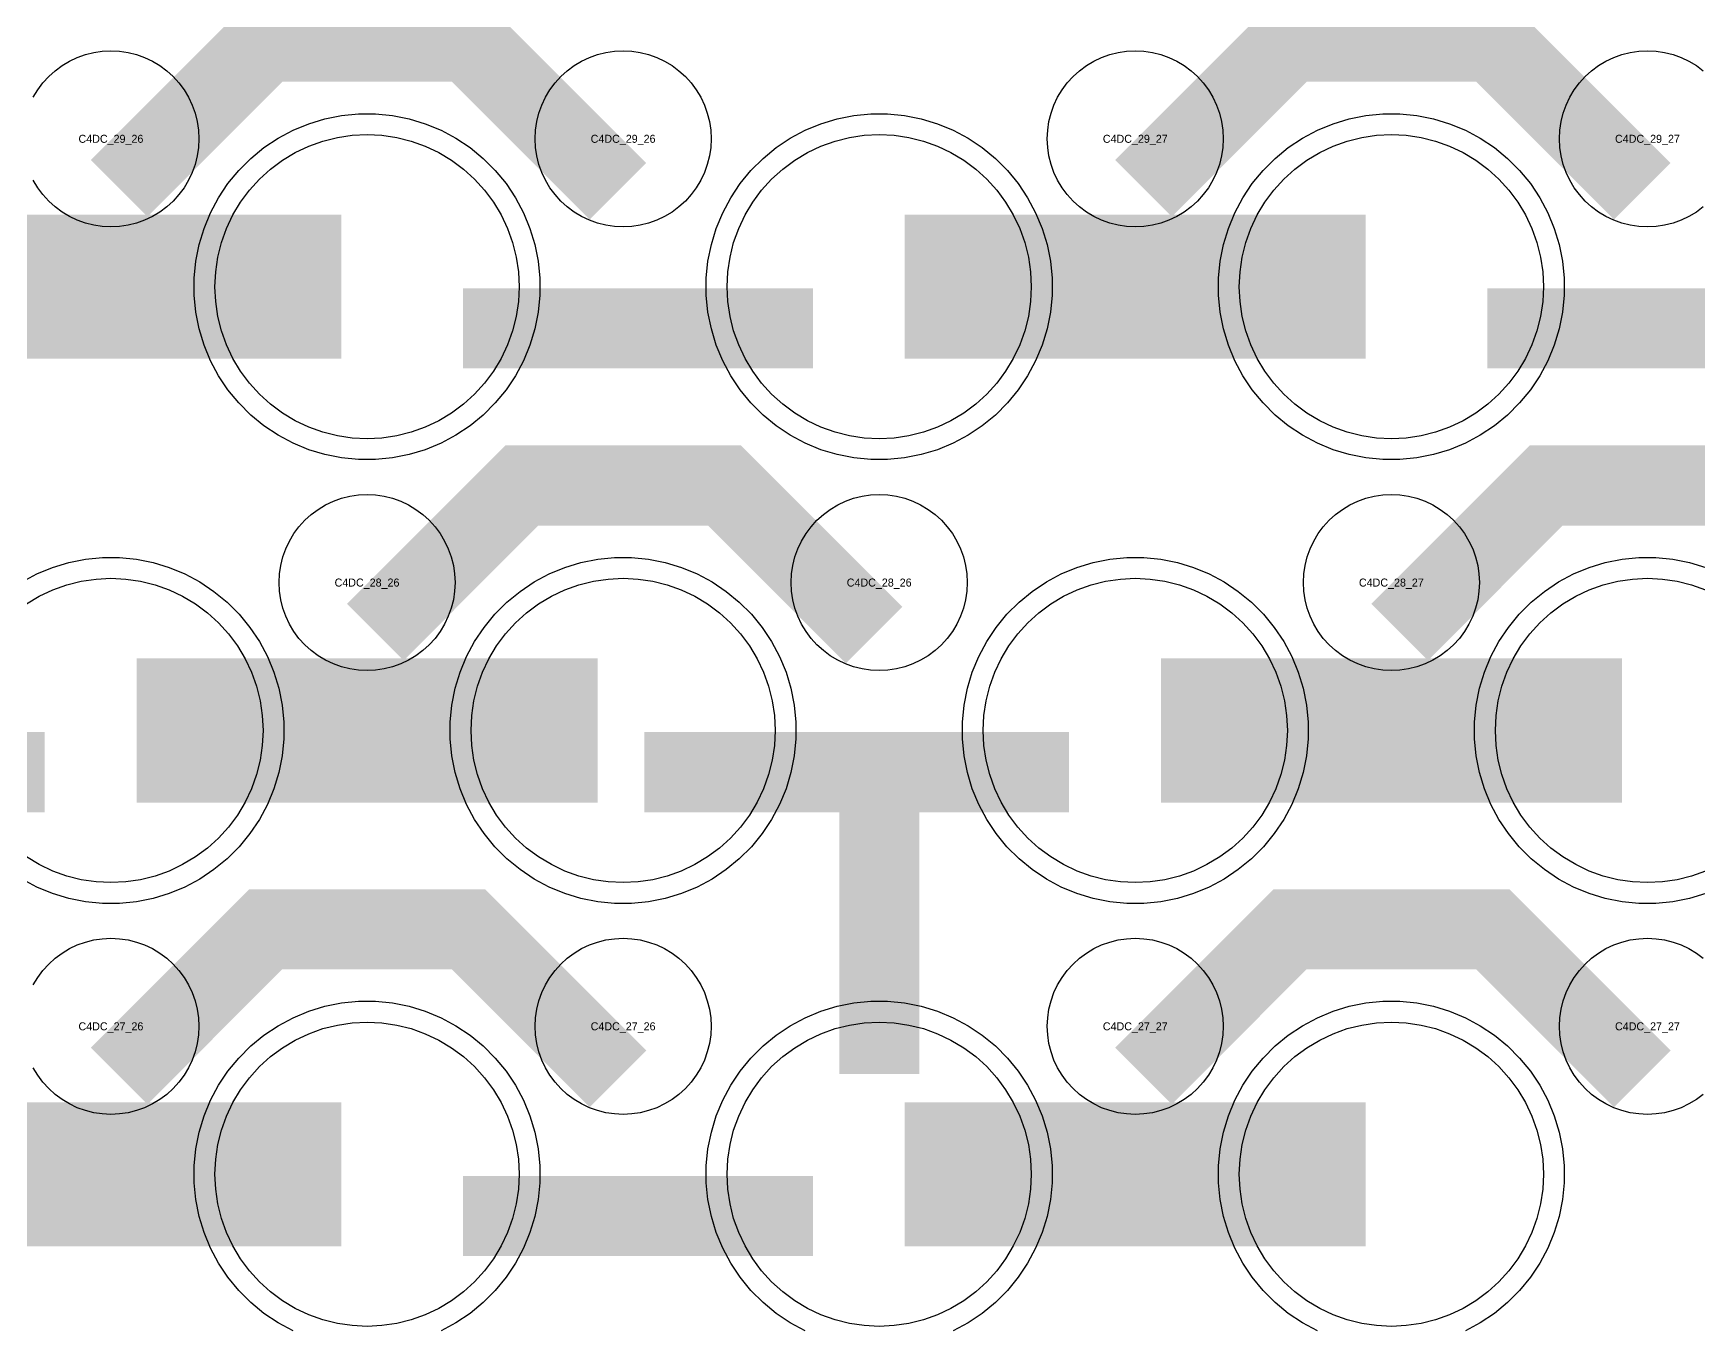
# Model space of a CAD drawing. Extents: x -11880 to 11880, y -14992 to 14992.
# Drawn here: x -3704 to -3184, y -11147 to -10742 of the extents above; entities that cross this region are included whole.
import ezdxf
from ezdxf.enums import TextEntityAlignment as Align

# ---------------------------------------------------------------- set-up
doc = ezdxf.new("R2010")
doc.units = 0
doc.header["$MEASUREMENT"] = 0
for name, color, linetype in [('GDS_775_DT_237', 138, 'CONTINUOUS'), ('RDL1_FS', 34, 'CONTINUOUS'), ('RDL_BS', 160, 'CONTINUOUS')]:
    doc.layers.add(name, color=color, linetype=linetype)

msp = doc.modelspace()

# ---------------------------------------------------------------- linework, layer by layer
at = {"layer": 'RDL1_FS'}
for points in [[(-3600, -10868.714), (-3604.657, -10868.485), (-3609.268, -10867.801), (-3613.791, -10866.669), (-3618.181, -10865.097), (-3622.395, -10863.105), (-3626.395, -10860.707), (-3630.14, -10857.929), (-3633.594, -10854.799), (-3636.724, -10851.345), (-3639.502, -10847.6), (-3641.9, -10843.6), (-3643.892, -10839.386), (-3645.464, -10834.996), (-3646.596, -10830.473), (-3647.28, -10825.862), (-3647.509, -10821.205), (-3647.28, -10816.548), (-3646.596, -10811.937), (-3645.464, -10807.414), (-3643.892, -10803.024), (-3641.9, -10798.81), (-3639.502, -10794.81), (-3636.724, -10791.065), (-3633.594, -10787.611), (-3630.14, -10784.481), (-3626.395, -10781.703), (-3622.395, -10779.305), (-3618.181, -10777.313), (-3613.791, -10775.741), (-3609.268, -10774.609), (-3604.657, -10773.925), (-3600, -10773.696), (-3595.343, -10773.925), (-3590.732, -10774.609), (-3586.209, -10775.741), (-3581.819, -10777.313), (-3577.605, -10779.305), (-3573.605, -10781.703), (-3569.86, -10784.481), (-3566.406, -10787.611), (-3563.276, -10791.065), (-3560.498, -10794.81), (-3558.1, -10798.81), (-3556.108, -10803.024), (-3554.536, -10807.414), (-3553.404, -10811.937), (-3552.72, -10816.548), (-3552.491, -10821.205), (-3552.72, -10825.862), (-3553.404, -10830.473), (-3554.536, -10834.996), (-3556.108, -10839.386), (-3558.1, -10843.6), (-3560.498, -10847.6), (-3563.276, -10851.345), (-3566.406, -10854.799), (-3569.86, -10857.929), (-3573.605, -10860.707), (-3577.605, -10863.105), (-3581.819, -10865.097), (-3586.209, -10866.669), (-3590.732, -10867.801), (-3595.343, -10868.485)], [(-3440, -10868.714), (-3444.657, -10868.485), (-3449.268, -10867.801), (-3453.791, -10866.669), (-3458.181, -10865.097), (-3462.395, -10863.105), (-3466.395, -10860.707), (-3470.14, -10857.929), (-3473.594, -10854.799), (-3476.724, -10851.345), (-3479.502, -10847.6), (-3481.9, -10843.6), (-3483.892, -10839.386), (-3485.464, -10834.996), (-3486.596, -10830.473), (-3487.28, -10825.862), (-3487.509, -10821.205), (-3487.28, -10816.548), (-3486.596, -10811.937), (-3485.464, -10807.414), (-3483.892, -10803.024), (-3481.9, -10798.81), (-3479.502, -10794.81), (-3476.724, -10791.065), (-3473.594, -10787.611), (-3470.14, -10784.481), (-3466.395, -10781.703), (-3462.395, -10779.305), (-3458.181, -10777.313), (-3453.791, -10775.741), (-3449.268, -10774.609), (-3444.657, -10773.925), (-3440, -10773.696), (-3435.343, -10773.925), (-3430.732, -10774.609), (-3426.209, -10775.741), (-3421.819, -10777.313), (-3417.605, -10779.305), (-3413.605, -10781.703), (-3409.86, -10784.481), (-3406.406, -10787.611), (-3403.276, -10791.065), (-3400.498, -10794.81), (-3398.1, -10798.81), (-3396.108, -10803.024), (-3394.536, -10807.414), (-3393.404, -10811.937), (-3392.72, -10816.548), (-3392.491, -10821.205), (-3392.72, -10825.862), (-3393.404, -10830.473), (-3394.536, -10834.996), (-3396.108, -10839.386), (-3398.1, -10843.6), (-3400.498, -10847.6), (-3403.276, -10851.345), (-3406.406, -10854.799), (-3409.86, -10857.929), (-3413.605, -10860.707), (-3417.605, -10863.105), (-3421.819, -10865.097), (-3426.209, -10866.669), (-3430.732, -10867.801), (-3435.343, -10868.485)], [(-3280, -10868.714), (-3284.657, -10868.485), (-3289.268, -10867.801), (-3293.791, -10866.669), (-3298.181, -10865.097), (-3302.395, -10863.105), (-3306.395, -10860.707), (-3310.14, -10857.929), (-3313.594, -10854.799), (-3316.724, -10851.345), (-3319.502, -10847.6), (-3321.9, -10843.6), (-3323.892, -10839.386), (-3325.464, -10834.996), (-3326.596, -10830.473), (-3327.28, -10825.862), (-3327.509, -10821.205), (-3327.28, -10816.548), (-3326.596, -10811.937), (-3325.464, -10807.414), (-3323.892, -10803.024), (-3321.9, -10798.81), (-3319.502, -10794.81), (-3316.724, -10791.065), (-3313.594, -10787.611), (-3310.14, -10784.481), (-3306.395, -10781.703), (-3302.395, -10779.305), (-3298.181, -10777.313), (-3293.791, -10775.741), (-3289.268, -10774.609), (-3284.657, -10773.925), (-3280, -10773.696), (-3275.343, -10773.925), (-3270.732, -10774.609), (-3266.209, -10775.741), (-3261.819, -10777.313), (-3257.605, -10779.305), (-3253.605, -10781.703), (-3249.86, -10784.481), (-3246.406, -10787.611), (-3243.276, -10791.065), (-3240.498, -10794.81), (-3238.1, -10798.81), (-3236.108, -10803.024), (-3234.536, -10807.414), (-3233.404, -10811.937), (-3232.72, -10816.548), (-3232.491, -10821.205), (-3232.72, -10825.862), (-3233.404, -10830.473), (-3234.536, -10834.996), (-3236.108, -10839.386), (-3238.1, -10843.6), (-3240.498, -10847.6), (-3243.276, -10851.345), (-3246.406, -10854.799), (-3249.86, -10857.929), (-3253.605, -10860.707), (-3257.605, -10863.105), (-3261.819, -10865.097), (-3266.209, -10866.669), (-3270.732, -10867.801), (-3275.343, -10868.485)]]:
    msp.add_lwpolyline(points, close=True, dxfattribs=at)
for points in [[(-3751.998, -10821.205, 45, 45, 0), (-3679.998, -10821.205, 45, 45, 0)], [(-3679.998, -10821.205, 45, 45, 0), (-3607.998, -10821.205, 45, 45, 0)], [(-3431.998, -10821.205, 45, 45, 0), (-3359.998, -10821.205, 45, 45, 0)], [(-3359.998, -10821.205, 45, 45, 0), (-3287.998, -10821.205, 45, 45, 0)]]:
    msp.add_lwpolyline(points, format="xyseb", dxfattribs=at)
at = {"layer": 'RDL1_FS', "color": 240, "true_color": 0xed1f24}
for points in [[(-3706.395, -10920.268), (-3702.395, -10917.87), (-3698.181, -10915.878), (-3693.791, -10914.306), (-3689.268, -10913.174), (-3684.657, -10912.49), (-3680, -10912.261), (-3675.343, -10912.49), (-3670.732, -10913.174), (-3666.209, -10914.306), (-3661.819, -10915.878), (-3657.605, -10917.87), (-3653.605, -10920.268), (-3649.86, -10923.046), (-3646.406, -10926.176), (-3643.276, -10929.63), (-3640.498, -10933.375), (-3638.1, -10937.375), (-3636.108, -10941.589), (-3634.536, -10945.979), (-3633.404, -10950.502), (-3632.72, -10955.113), (-3632.491, -10959.77), (-3632.72, -10964.427), (-3633.404, -10969.038), (-3634.536, -10973.561), (-3636.108, -10977.951), (-3638.1, -10982.165), (-3640.498, -10986.165), (-3643.276, -10989.91), (-3646.406, -10993.364), (-3649.86, -10996.494), (-3653.605, -10999.272), (-3657.605, -11001.67), (-3661.819, -11003.662), (-3666.209, -11005.234), (-3670.732, -11006.366), (-3675.343, -11007.05), (-3680, -11007.279), (-3684.657, -11007.05), (-3689.268, -11006.366), (-3693.791, -11005.234), (-3698.181, -11003.662), (-3702.395, -11001.67), (-3706.395, -10999.272)], [(-3181.819, -11003.662), (-3186.209, -11005.234), (-3190.732, -11006.366), (-3195.343, -11007.05), (-3200, -11007.279), (-3204.657, -11007.05), (-3209.268, -11006.366), (-3213.791, -11005.234), (-3218.181, -11003.662), (-3222.395, -11001.67), (-3226.395, -10999.272), (-3230.14, -10996.494), (-3233.594, -10993.364), (-3236.724, -10989.91), (-3239.502, -10986.165), (-3241.9, -10982.165), (-3243.892, -10977.951), (-3245.464, -10973.561), (-3246.596, -10969.038), (-3247.28, -10964.427), (-3247.509, -10959.77), (-3247.28, -10955.113), (-3246.596, -10950.502), (-3245.464, -10945.979), (-3243.892, -10941.589), (-3241.9, -10937.375), (-3239.502, -10933.375), (-3236.724, -10929.63), (-3233.594, -10926.176), (-3230.14, -10923.046), (-3226.395, -10920.268), (-3222.395, -10917.87), (-3218.181, -10915.878), (-3213.791, -10914.306), (-3209.268, -10913.174), (-3204.657, -10912.49), (-3200, -10912.261), (-3195.343, -10912.49), (-3190.732, -10913.174), (-3186.209, -10914.306), (-3181.819, -10915.878)]]:
    msp.add_lwpolyline(points, dxfattribs=at)
for points in [[(-3520, -11007.279), (-3524.657, -11007.05), (-3529.268, -11006.366), (-3533.791, -11005.234), (-3538.181, -11003.662), (-3542.395, -11001.67), (-3546.395, -10999.272), (-3550.14, -10996.494), (-3553.594, -10993.364), (-3556.724, -10989.91), (-3559.502, -10986.165), (-3561.9, -10982.165), (-3563.892, -10977.951), (-3565.464, -10973.561), (-3566.596, -10969.038), (-3567.28, -10964.427), (-3567.509, -10959.77), (-3567.28, -10955.113), (-3566.596, -10950.502), (-3565.464, -10945.979), (-3563.892, -10941.589), (-3561.9, -10937.375), (-3559.502, -10933.375), (-3556.724, -10929.63), (-3553.594, -10926.176), (-3550.14, -10923.046), (-3546.395, -10920.268), (-3542.395, -10917.87), (-3538.181, -10915.878), (-3533.791, -10914.306), (-3529.268, -10913.174), (-3524.657, -10912.49), (-3520, -10912.261), (-3515.343, -10912.49), (-3510.732, -10913.174), (-3506.209, -10914.306), (-3501.819, -10915.878), (-3497.605, -10917.87), (-3493.605, -10920.268), (-3489.86, -10923.046), (-3486.406, -10926.176), (-3483.276, -10929.63), (-3480.498, -10933.375), (-3478.1, -10937.375), (-3476.108, -10941.589), (-3474.536, -10945.979), (-3473.404, -10950.502), (-3472.72, -10955.113), (-3472.491, -10959.77), (-3472.72, -10964.427), (-3473.404, -10969.038), (-3474.536, -10973.561), (-3476.108, -10977.951), (-3478.1, -10982.165), (-3480.498, -10986.165), (-3483.276, -10989.91), (-3486.406, -10993.364), (-3489.86, -10996.494), (-3493.605, -10999.272), (-3497.605, -11001.67), (-3501.819, -11003.662), (-3506.209, -11005.234), (-3510.732, -11006.366), (-3515.343, -11007.05)], [(-3360, -11007.279), (-3364.657, -11007.05), (-3369.268, -11006.366), (-3373.791, -11005.234), (-3378.181, -11003.662), (-3382.395, -11001.67), (-3386.395, -10999.272), (-3390.14, -10996.494), (-3393.594, -10993.364), (-3396.724, -10989.91), (-3399.502, -10986.165), (-3401.9, -10982.165), (-3403.892, -10977.951), (-3405.464, -10973.561), (-3406.596, -10969.038), (-3407.28, -10964.427), (-3407.509, -10959.77), (-3407.28, -10955.113), (-3406.596, -10950.502), (-3405.464, -10945.979), (-3403.892, -10941.589), (-3401.9, -10937.375), (-3399.502, -10933.375), (-3396.724, -10929.63), (-3393.594, -10926.176), (-3390.14, -10923.046), (-3386.395, -10920.268), (-3382.395, -10917.87), (-3378.181, -10915.878), (-3373.791, -10914.306), (-3369.268, -10913.174), (-3364.657, -10912.49), (-3360, -10912.261), (-3355.343, -10912.49), (-3350.732, -10913.174), (-3346.209, -10914.306), (-3341.819, -10915.878), (-3337.605, -10917.87), (-3333.605, -10920.268), (-3329.86, -10923.046), (-3326.406, -10926.176), (-3323.276, -10929.63), (-3320.498, -10933.375), (-3318.1, -10937.375), (-3316.108, -10941.589), (-3314.536, -10945.979), (-3313.404, -10950.502), (-3312.72, -10955.113), (-3312.491, -10959.77), (-3312.72, -10964.427), (-3313.404, -10969.038), (-3314.536, -10973.561), (-3316.108, -10977.951), (-3318.1, -10982.165), (-3320.498, -10986.165), (-3323.276, -10989.91), (-3326.406, -10993.364), (-3329.86, -10996.494), (-3333.605, -10999.272), (-3337.605, -11001.67), (-3341.819, -11003.662), (-3346.209, -11005.234), (-3350.732, -11006.366), (-3355.343, -11007.05)], [(-3600, -11145.844), (-3604.657, -11145.615), (-3609.268, -11144.931), (-3613.791, -11143.799), (-3618.181, -11142.227), (-3622.395, -11140.235), (-3626.395, -11137.837), (-3630.14, -11135.059), (-3633.594, -11131.929), (-3636.724, -11128.475), (-3639.502, -11124.73), (-3641.9, -11120.73), (-3643.892, -11116.516), (-3645.464, -11112.126), (-3646.596, -11107.603), (-3647.28, -11102.992), (-3647.509, -11098.335), (-3647.28, -11093.678), (-3646.596, -11089.067), (-3645.464, -11084.544), (-3643.892, -11080.154), (-3641.9, -11075.94), (-3639.502, -11071.94), (-3636.724, -11068.195), (-3633.594, -11064.741), (-3630.14, -11061.611), (-3626.395, -11058.833), (-3622.395, -11056.435), (-3618.181, -11054.443), (-3613.791, -11052.871), (-3609.268, -11051.739), (-3604.657, -11051.055), (-3600, -11050.826), (-3595.343, -11051.055), (-3590.732, -11051.739), (-3586.209, -11052.871), (-3581.819, -11054.443), (-3577.605, -11056.435), (-3573.605, -11058.833), (-3569.86, -11061.611), (-3566.406, -11064.741), (-3563.276, -11068.195), (-3560.498, -11071.94), (-3558.1, -11075.94), (-3556.108, -11080.154), (-3554.536, -11084.544), (-3553.404, -11089.067), (-3552.72, -11093.678), (-3552.491, -11098.335), (-3552.72, -11102.992), (-3553.404, -11107.603), (-3554.536, -11112.126), (-3556.108, -11116.516), (-3558.1, -11120.73), (-3560.498, -11124.73), (-3563.276, -11128.475), (-3566.406, -11131.929), (-3569.86, -11135.059), (-3573.605, -11137.837), (-3577.605, -11140.235), (-3581.819, -11142.227), (-3586.209, -11143.799), (-3590.732, -11144.931), (-3595.343, -11145.615)], [(-3440, -11145.844), (-3444.657, -11145.615), (-3449.268, -11144.931), (-3453.791, -11143.799), (-3458.181, -11142.227), (-3462.395, -11140.235), (-3466.395, -11137.837), (-3470.14, -11135.059), (-3473.594, -11131.929), (-3476.724, -11128.475), (-3479.502, -11124.73), (-3481.9, -11120.73), (-3483.892, -11116.516), (-3485.464, -11112.126), (-3486.596, -11107.603), (-3487.28, -11102.992), (-3487.509, -11098.335), (-3487.28, -11093.678), (-3486.596, -11089.067), (-3485.464, -11084.544), (-3483.892, -11080.154), (-3481.9, -11075.94), (-3479.502, -11071.94), (-3476.724, -11068.195), (-3473.594, -11064.741), (-3470.14, -11061.611), (-3466.395, -11058.833), (-3462.395, -11056.435), (-3458.181, -11054.443), (-3453.791, -11052.871), (-3449.268, -11051.739), (-3444.657, -11051.055), (-3440, -11050.826), (-3435.343, -11051.055), (-3430.732, -11051.739), (-3426.209, -11052.871), (-3421.819, -11054.443), (-3417.605, -11056.435), (-3413.605, -11058.833), (-3409.86, -11061.611), (-3406.406, -11064.741), (-3403.276, -11068.195), (-3400.498, -11071.94), (-3398.1, -11075.94), (-3396.108, -11080.154), (-3394.536, -11084.544), (-3393.404, -11089.067), (-3392.72, -11093.678), (-3392.491, -11098.335), (-3392.72, -11102.992), (-3393.404, -11107.603), (-3394.536, -11112.126), (-3396.108, -11116.516), (-3398.1, -11120.73), (-3400.498, -11124.73), (-3403.276, -11128.475), (-3406.406, -11131.929), (-3409.86, -11135.059), (-3413.605, -11137.837), (-3417.605, -11140.235), (-3421.819, -11142.227), (-3426.209, -11143.799), (-3430.732, -11144.931), (-3435.343, -11145.615)], [(-3280, -11145.844), (-3284.657, -11145.615), (-3289.268, -11144.931), (-3293.791, -11143.799), (-3298.181, -11142.227), (-3302.395, -11140.235), (-3306.395, -11137.837), (-3310.14, -11135.059), (-3313.594, -11131.929), (-3316.724, -11128.475), (-3319.502, -11124.73), (-3321.9, -11120.73), (-3323.892, -11116.516), (-3325.464, -11112.126), (-3326.596, -11107.603), (-3327.28, -11102.992), (-3327.509, -11098.335), (-3327.28, -11093.678), (-3326.596, -11089.067), (-3325.464, -11084.544), (-3323.892, -11080.154), (-3321.9, -11075.94), (-3319.502, -11071.94), (-3316.724, -11068.195), (-3313.594, -11064.741), (-3310.14, -11061.611), (-3306.395, -11058.833), (-3302.395, -11056.435), (-3298.181, -11054.443), (-3293.791, -11052.871), (-3289.268, -11051.739), (-3284.657, -11051.055), (-3280, -11050.826), (-3275.343, -11051.055), (-3270.732, -11051.739), (-3266.209, -11052.871), (-3261.819, -11054.443), (-3257.605, -11056.435), (-3253.605, -11058.833), (-3249.86, -11061.611), (-3246.406, -11064.741), (-3243.276, -11068.195), (-3240.498, -11071.94), (-3238.1, -11075.94), (-3236.108, -11080.154), (-3234.536, -11084.544), (-3233.404, -11089.067), (-3232.72, -11093.678), (-3232.491, -11098.335), (-3232.72, -11102.992), (-3233.404, -11107.603), (-3234.536, -11112.126), (-3236.108, -11116.516), (-3238.1, -11120.73), (-3240.498, -11124.73), (-3243.276, -11128.475), (-3246.406, -11131.929), (-3249.86, -11135.059), (-3253.605, -11137.837), (-3257.605, -11140.235), (-3261.819, -11142.227), (-3266.209, -11143.799), (-3270.732, -11144.931), (-3275.343, -11145.615)]]:
    msp.add_lwpolyline(points, close=True, dxfattribs=at)
for points in [[(-3671.998, -10959.77, 45, 45, 0), (-3599.998, -10959.77, 45, 45, 0)], [(-3599.998, -10959.77, 45, 45, 0), (-3527.998, -10959.77, 45, 45, 0)], [(-3351.998, -10959.77, 45, 45, 0), (-3279.998, -10959.77, 45, 45, 0)], [(-3279.998, -10959.77, 45, 45, 0), (-3207.998, -10959.77, 45, 45, 0)], [(-3751.998, -11098.335, 45, 45, 0), (-3679.998, -11098.335, 45, 45, 0)], [(-3679.998, -11098.335, 45, 45, 0), (-3607.998, -11098.335, 45, 45, 0)], [(-3431.998, -11098.335, 45, 45, 0), (-3359.998, -11098.335, 45, 45, 0)], [(-3359.998, -11098.335, 45, 45, 0), (-3287.998, -11098.335, 45, 45, 0)]]:
    msp.add_lwpolyline(points, format="xyseb", dxfattribs=at)
at = {"layer": 'RDL_BS'}
for points in [[(-3677.438, -10790.519, 25, 25, 0), (-3631.623, -10744.704, 25, 25, 0), (-3598.07, -10744.704, 25, 25, 0)], [(-3521.599, -10791.418, 25, 25, 0), (-3568.313, -10744.704, 25, 25, 0), (-3598.071, -10744.704, 25, 25, 0)], [(-3357.438, -10790.519, 25, 25, 0), (-3311.623, -10744.704, 25, 25, 0), (-3278.07, -10744.704, 25, 25, 0)], [(-3201.599, -10791.418, 25, 25, 0), (-3248.313, -10744.704, 25, 25, 0), (-3278.071, -10744.704, 25, 25, 0)], [(-3569.984, -10834.218, 25, 25, 0), (-3460.719, -10834.218, 25, 25, 0)], [(-3249.984, -10834.218, 25, 25, 0), (-3140.719, -10834.218, 25, 25, 0)], [(-3597.438, -10929.084, 25, 25, 0), (-3551.623, -10883.269, 25, 25, 0), (-3518.07, -10883.269, 25, 25, 0)], [(-3441.599, -10929.983, 25, 25, 0), (-3488.313, -10883.269, 25, 25, 0), (-3518.071, -10883.269, 25, 25, 0)], [(-3277.438, -10929.084, 25, 25, 0), (-3231.623, -10883.269, 25, 25, 0), (-3198.07, -10883.269, 25, 25, 0)], [(-3121.599, -10929.983, 25, 25, 0), (-3168.313, -10883.269, 25, 25, 0), (-3198.071, -10883.269, 25, 25, 0)], [(-3440, -10990.752, 25, 25, 0), (-3440, -11036.372, 25, 25, 0)], [(-3677.438, -11067.649, 25, 25, 0), (-3631.623, -11021.834, 25, 25, 0), (-3598.07, -11021.834, 25, 25, 0)], [(-3521.599, -11068.548, 25, 25, 0), (-3568.313, -11021.834, 25, 25, 0), (-3598.071, -11021.834, 25, 25, 0)], [(-3357.438, -11067.649, 25, 25, 0), (-3311.623, -11021.834, 25, 25, 0), (-3278.07, -11021.834, 25, 25, 0)], [(-3201.599, -11068.548, 25, 25, 0), (-3248.313, -11021.834, 25, 25, 0), (-3278.071, -11021.834, 25, 25, 0)]]:
    msp.add_lwpolyline(points, format="xyseb", dxfattribs=at)
for points in [[(-3704.25, -10762.061), (-3702.857, -10759.737), (-3701.254, -10757.574), (-3699.442, -10755.575), (-3697.443, -10753.763), (-3695.28, -10752.16), (-3692.956, -10750.767), (-3690.519, -10749.615), (-3687.984, -10748.708), (-3685.365, -10748.051), (-3682.693, -10747.655), (-3680, -10747.523), (-3677.307, -10747.655), (-3674.635, -10748.051), (-3672.016, -10748.708), (-3669.481, -10749.615), (-3667.044, -10750.767), (-3664.72, -10752.16), (-3662.557, -10753.763), (-3660.558, -10755.575), (-3658.746, -10757.574), (-3657.143, -10759.737), (-3655.75, -10762.061), (-3654.598, -10764.498), (-3653.691, -10767.033), (-3653.034, -10769.652), (-3652.638, -10772.324), (-3652.506, -10775.017), (-3652.638, -10777.71), (-3653.034, -10780.382), (-3653.691, -10783.001), (-3654.598, -10785.536), (-3655.75, -10787.973), (-3657.143, -10790.297), (-3658.746, -10792.46), (-3660.558, -10794.459), (-3662.557, -10796.271), (-3664.72, -10797.874), (-3667.044, -10799.267), (-3669.481, -10800.419), (-3672.016, -10801.326), (-3674.635, -10801.983), (-3677.307, -10802.379), (-3680, -10802.511), (-3682.693, -10802.379), (-3685.365, -10801.983), (-3687.984, -10801.326), (-3690.519, -10800.419), (-3692.956, -10799.267), (-3695.28, -10797.874), (-3697.443, -10796.271), (-3699.442, -10794.459), (-3701.254, -10792.46), (-3702.857, -10790.297), (-3704.25, -10787.973)], [(-3182.557, -10796.271), (-3184.72, -10797.874), (-3187.044, -10799.267), (-3189.481, -10800.419), (-3192.016, -10801.326), (-3194.635, -10801.983), (-3197.307, -10802.379), (-3200, -10802.511), (-3202.693, -10802.379), (-3205.365, -10801.983), (-3207.984, -10801.326), (-3210.519, -10800.419), (-3212.956, -10799.267), (-3215.28, -10797.874), (-3217.443, -10796.271), (-3219.442, -10794.459), (-3221.254, -10792.46), (-3222.857, -10790.297), (-3224.25, -10787.973), (-3225.402, -10785.536), (-3226.309, -10783.001), (-3226.966, -10780.382), (-3227.362, -10777.71), (-3227.494, -10775.017), (-3227.362, -10772.324), (-3226.966, -10769.652), (-3226.309, -10767.033), (-3225.402, -10764.498), (-3224.25, -10762.061), (-3222.857, -10759.737), (-3221.254, -10757.574), (-3219.442, -10755.575), (-3217.443, -10753.763), (-3215.28, -10752.16), (-3212.956, -10750.767), (-3210.519, -10749.615), (-3207.984, -10748.708), (-3205.365, -10748.051), (-3202.693, -10747.655), (-3200, -10747.523), (-3197.307, -10747.655), (-3194.635, -10748.051), (-3192.016, -10748.708), (-3189.481, -10749.615), (-3187.044, -10750.767), (-3184.72, -10752.16), (-3182.557, -10753.763)], [(-3704.25, -11039.191), (-3702.857, -11036.867), (-3701.254, -11034.704), (-3699.442, -11032.705), (-3697.443, -11030.893), (-3695.28, -11029.29), (-3692.956, -11027.897), (-3690.519, -11026.745), (-3687.984, -11025.838), (-3685.365, -11025.181), (-3682.693, -11024.785), (-3680, -11024.653), (-3677.307, -11024.785), (-3674.635, -11025.181), (-3672.016, -11025.838), (-3669.481, -11026.745), (-3667.044, -11027.897), (-3664.72, -11029.29), (-3662.557, -11030.893), (-3660.558, -11032.705), (-3658.746, -11034.704), (-3657.143, -11036.867), (-3655.75, -11039.191), (-3654.598, -11041.628), (-3653.691, -11044.163), (-3653.034, -11046.782), (-3652.638, -11049.454), (-3652.506, -11052.147), (-3652.638, -11054.84), (-3653.034, -11057.512), (-3653.691, -11060.131), (-3654.598, -11062.666), (-3655.75, -11065.103), (-3657.143, -11067.427), (-3658.746, -11069.59), (-3660.558, -11071.589), (-3662.557, -11073.401), (-3664.72, -11075.004), (-3667.044, -11076.397), (-3669.481, -11077.549), (-3672.016, -11078.456), (-3674.635, -11079.113), (-3677.307, -11079.509), (-3680, -11079.641), (-3682.693, -11079.509), (-3685.365, -11079.113), (-3687.984, -11078.456), (-3690.519, -11077.549), (-3692.956, -11076.397), (-3695.28, -11075.004), (-3697.443, -11073.401), (-3699.442, -11071.589), (-3701.254, -11069.59), (-3702.857, -11067.427), (-3704.25, -11065.103)], [(-3182.557, -11073.401), (-3184.72, -11075.004), (-3187.044, -11076.397), (-3189.481, -11077.549), (-3192.016, -11078.456), (-3194.635, -11079.113), (-3197.307, -11079.509), (-3200, -11079.641), (-3202.693, -11079.509), (-3205.365, -11079.113), (-3207.984, -11078.456), (-3210.519, -11077.549), (-3212.956, -11076.397), (-3215.28, -11075.004), (-3217.443, -11073.401), (-3219.442, -11071.589), (-3221.254, -11069.59), (-3222.857, -11067.427), (-3224.25, -11065.103), (-3225.402, -11062.666), (-3226.309, -11060.131), (-3226.966, -11057.512), (-3227.362, -11054.84), (-3227.494, -11052.147), (-3227.362, -11049.454), (-3226.966, -11046.782), (-3226.309, -11044.163), (-3225.402, -11041.628), (-3224.25, -11039.191), (-3222.857, -11036.867), (-3221.254, -11034.704), (-3219.442, -11032.705), (-3217.443, -11030.893), (-3215.28, -11029.29), (-3212.956, -11027.897), (-3210.519, -11026.745), (-3207.984, -11025.838), (-3205.365, -11025.181), (-3202.693, -11024.785), (-3200, -11024.653), (-3197.307, -11024.785), (-3194.635, -11025.181), (-3192.016, -11025.838), (-3189.481, -11026.745), (-3187.044, -11027.897), (-3184.72, -11029.29), (-3182.557, -11030.893)]]:
    msp.add_lwpolyline(points, dxfattribs=at)
for points in [[(-3520, -10802.511), (-3522.693, -10802.379), (-3525.365, -10801.983), (-3527.984, -10801.326), (-3530.519, -10800.419), (-3532.956, -10799.267), (-3535.28, -10797.874), (-3537.443, -10796.271), (-3539.442, -10794.459), (-3541.254, -10792.46), (-3542.857, -10790.297), (-3544.25, -10787.973), (-3545.402, -10785.536), (-3546.309, -10783.001), (-3546.966, -10780.382), (-3547.362, -10777.71), (-3547.494, -10775.017), (-3547.362, -10772.324), (-3546.966, -10769.652), (-3546.309, -10767.033), (-3545.402, -10764.498), (-3544.25, -10762.061), (-3542.857, -10759.737), (-3541.254, -10757.574), (-3539.442, -10755.575), (-3537.443, -10753.763), (-3535.28, -10752.16), (-3532.956, -10750.767), (-3530.519, -10749.615), (-3527.984, -10748.708), (-3525.365, -10748.051), (-3522.693, -10747.655), (-3520, -10747.523), (-3517.307, -10747.655), (-3514.635, -10748.051), (-3512.016, -10748.708), (-3509.481, -10749.615), (-3507.044, -10750.767), (-3504.72, -10752.16), (-3502.557, -10753.763), (-3500.558, -10755.575), (-3498.746, -10757.574), (-3497.143, -10759.737), (-3495.75, -10762.061), (-3494.598, -10764.498), (-3493.691, -10767.033), (-3493.034, -10769.652), (-3492.638, -10772.324), (-3492.506, -10775.017), (-3492.638, -10777.71), (-3493.034, -10780.382), (-3493.691, -10783.001), (-3494.598, -10785.536), (-3495.75, -10787.973), (-3497.143, -10790.297), (-3498.746, -10792.46), (-3500.558, -10794.459), (-3502.557, -10796.271), (-3504.72, -10797.874), (-3507.044, -10799.267), (-3509.481, -10800.419), (-3512.016, -10801.326), (-3514.635, -10801.983), (-3517.307, -10802.379)], [(-3360, -10802.511), (-3362.693, -10802.379), (-3365.365, -10801.983), (-3367.984, -10801.326), (-3370.519, -10800.419), (-3372.956, -10799.267), (-3375.28, -10797.874), (-3377.443, -10796.271), (-3379.442, -10794.459), (-3381.254, -10792.46), (-3382.857, -10790.297), (-3384.25, -10787.973), (-3385.402, -10785.536), (-3386.309, -10783.001), (-3386.966, -10780.382), (-3387.362, -10777.71), (-3387.494, -10775.017), (-3387.362, -10772.324), (-3386.966, -10769.652), (-3386.309, -10767.033), (-3385.402, -10764.498), (-3384.25, -10762.061), (-3382.857, -10759.737), (-3381.254, -10757.574), (-3379.442, -10755.575), (-3377.443, -10753.763), (-3375.28, -10752.16), (-3372.956, -10750.767), (-3370.519, -10749.615), (-3367.984, -10748.708), (-3365.365, -10748.051), (-3362.693, -10747.655), (-3360, -10747.523), (-3357.307, -10747.655), (-3354.635, -10748.051), (-3352.016, -10748.708), (-3349.481, -10749.615), (-3347.044, -10750.767), (-3344.72, -10752.16), (-3342.557, -10753.763), (-3340.558, -10755.575), (-3338.746, -10757.574), (-3337.143, -10759.737), (-3335.75, -10762.061), (-3334.598, -10764.498), (-3333.691, -10767.033), (-3333.034, -10769.652), (-3332.638, -10772.324), (-3332.506, -10775.017), (-3332.638, -10777.71), (-3333.034, -10780.382), (-3333.691, -10783.001), (-3334.598, -10785.536), (-3335.75, -10787.973), (-3337.143, -10790.297), (-3338.746, -10792.46), (-3340.558, -10794.459), (-3342.557, -10796.271), (-3344.72, -10797.874), (-3347.044, -10799.267), (-3349.481, -10800.419), (-3352.016, -10801.326), (-3354.635, -10801.983), (-3357.307, -10802.379)], [(-3602.644, -10875.205), (-3607.938, -10874.688), (-3613.165, -10873.642), (-3618.205, -10872.111), (-3623.115, -10870.08), (-3627.777, -10867.588), (-3632.191, -10864.641), (-3636.292, -10861.279), (-3640.074, -10857.497), (-3643.436, -10853.396), (-3646.383, -10848.982), (-3648.875, -10844.32), (-3650.906, -10839.41), (-3652.437, -10834.37), (-3653.483, -10829.143), (-3654, -10823.849), (-3654, -10818.561), (-3653.483, -10813.267), (-3652.437, -10808.04), (-3650.906, -10803), (-3648.875, -10798.09), (-3646.383, -10793.428), (-3643.436, -10789.014), (-3640.074, -10784.913), (-3636.292, -10781.131), (-3632.191, -10777.769), (-3627.777, -10774.822), (-3623.115, -10772.33), (-3618.205, -10770.299), (-3613.165, -10768.768), (-3607.938, -10767.722), (-3602.644, -10767.205), (-3597.356, -10767.205), (-3592.062, -10767.722), (-3586.835, -10768.768), (-3581.795, -10770.299), (-3576.885, -10772.33), (-3572.223, -10774.822), (-3567.809, -10777.769), (-3563.708, -10781.131), (-3559.926, -10784.913), (-3556.564, -10789.014), (-3553.617, -10793.428), (-3551.125, -10798.09), (-3549.094, -10803), (-3547.563, -10808.04), (-3546.517, -10813.267), (-3546, -10818.561), (-3546, -10823.849), (-3546.517, -10829.143), (-3547.563, -10834.37), (-3549.094, -10839.41), (-3551.125, -10844.32), (-3553.617, -10848.982), (-3556.564, -10853.396), (-3559.926, -10857.497), (-3563.708, -10861.279), (-3567.809, -10864.641), (-3572.223, -10867.588), (-3576.885, -10870.08), (-3581.795, -10872.111), (-3586.835, -10873.642), (-3592.062, -10874.688), (-3597.356, -10875.205)], [(-3442.644, -10875.205), (-3447.938, -10874.688), (-3453.165, -10873.642), (-3458.205, -10872.111), (-3463.115, -10870.08), (-3467.777, -10867.588), (-3472.191, -10864.641), (-3476.292, -10861.279), (-3480.074, -10857.497), (-3483.436, -10853.396), (-3486.383, -10848.982), (-3488.875, -10844.32), (-3490.906, -10839.41), (-3492.437, -10834.37), (-3493.483, -10829.143), (-3494, -10823.849), (-3494, -10818.561), (-3493.483, -10813.267), (-3492.437, -10808.04), (-3490.906, -10803), (-3488.875, -10798.09), (-3486.383, -10793.428), (-3483.436, -10789.014), (-3480.074, -10784.913), (-3476.292, -10781.131), (-3472.191, -10777.769), (-3467.777, -10774.822), (-3463.115, -10772.33), (-3458.205, -10770.299), (-3453.165, -10768.768), (-3447.938, -10767.722), (-3442.644, -10767.205), (-3437.356, -10767.205), (-3432.062, -10767.722), (-3426.835, -10768.768), (-3421.795, -10770.299), (-3416.885, -10772.33), (-3412.223, -10774.822), (-3407.809, -10777.769), (-3403.708, -10781.131), (-3399.926, -10784.913), (-3396.564, -10789.014), (-3393.617, -10793.428), (-3391.125, -10798.09), (-3389.094, -10803), (-3387.563, -10808.04), (-3386.517, -10813.267), (-3386, -10818.561), (-3386, -10823.849), (-3386.517, -10829.143), (-3387.563, -10834.37), (-3389.094, -10839.41), (-3391.125, -10844.32), (-3393.617, -10848.982), (-3396.564, -10853.396), (-3399.926, -10857.497), (-3403.708, -10861.279), (-3407.809, -10864.641), (-3412.223, -10867.588), (-3416.885, -10870.08), (-3421.795, -10872.111), (-3426.835, -10873.642), (-3432.062, -10874.688), (-3437.356, -10875.205)], [(-3282.644, -10875.205), (-3287.938, -10874.688), (-3293.165, -10873.642), (-3298.205, -10872.111), (-3303.115, -10870.08), (-3307.777, -10867.588), (-3312.191, -10864.641), (-3316.292, -10861.279), (-3320.074, -10857.497), (-3323.436, -10853.396), (-3326.383, -10848.982), (-3328.875, -10844.32), (-3330.906, -10839.41), (-3332.437, -10834.37), (-3333.483, -10829.143), (-3334, -10823.849), (-3334, -10818.561), (-3333.483, -10813.267), (-3332.437, -10808.04), (-3330.906, -10803), (-3328.875, -10798.09), (-3326.383, -10793.428), (-3323.436, -10789.014), (-3320.074, -10784.913), (-3316.292, -10781.131), (-3312.191, -10777.769), (-3307.777, -10774.822), (-3303.115, -10772.33), (-3298.205, -10770.299), (-3293.165, -10768.768), (-3287.938, -10767.722), (-3282.644, -10767.205), (-3277.356, -10767.205), (-3272.062, -10767.722), (-3266.835, -10768.768), (-3261.795, -10770.299), (-3256.885, -10772.33), (-3252.223, -10774.822), (-3247.809, -10777.769), (-3243.708, -10781.131), (-3239.926, -10784.913), (-3236.564, -10789.014), (-3233.617, -10793.428), (-3231.125, -10798.09), (-3229.094, -10803), (-3227.563, -10808.04), (-3226.517, -10813.267), (-3226, -10818.561), (-3226, -10823.849), (-3226.517, -10829.143), (-3227.563, -10834.37), (-3229.094, -10839.41), (-3231.125, -10844.32), (-3233.617, -10848.982), (-3236.564, -10853.396), (-3239.926, -10857.497), (-3243.708, -10861.279), (-3247.809, -10864.641), (-3252.223, -10867.588), (-3256.885, -10870.08), (-3261.795, -10872.111), (-3266.835, -10873.642), (-3272.062, -10874.688), (-3277.356, -10875.205)], [(-3600, -10941.076), (-3602.693, -10940.944), (-3605.365, -10940.548), (-3607.984, -10939.891), (-3610.519, -10938.984), (-3612.956, -10937.832), (-3615.28, -10936.439), (-3617.443, -10934.836), (-3619.442, -10933.024), (-3621.254, -10931.025), (-3622.857, -10928.862), (-3624.25, -10926.538), (-3625.402, -10924.101), (-3626.309, -10921.566), (-3626.966, -10918.947), (-3627.362, -10916.275), (-3627.494, -10913.582), (-3627.362, -10910.889), (-3626.966, -10908.217), (-3626.309, -10905.598), (-3625.402, -10903.063), (-3624.25, -10900.626), (-3622.857, -10898.302), (-3621.254, -10896.139), (-3619.442, -10894.14), (-3617.443, -10892.328), (-3615.28, -10890.725), (-3612.956, -10889.332), (-3610.519, -10888.18), (-3607.984, -10887.273), (-3605.365, -10886.616), (-3602.693, -10886.22), (-3600, -10886.088), (-3597.307, -10886.22), (-3594.635, -10886.616), (-3592.016, -10887.273), (-3589.481, -10888.18), (-3587.044, -10889.332), (-3584.72, -10890.725), (-3582.557, -10892.328), (-3580.558, -10894.14), (-3578.746, -10896.139), (-3577.143, -10898.302), (-3575.75, -10900.626), (-3574.598, -10903.063), (-3573.691, -10905.598), (-3573.034, -10908.217), (-3572.638, -10910.889), (-3572.506, -10913.582), (-3572.638, -10916.275), (-3573.034, -10918.947), (-3573.691, -10921.566), (-3574.598, -10924.101), (-3575.75, -10926.538), (-3577.143, -10928.862), (-3578.746, -10931.025), (-3580.558, -10933.024), (-3582.557, -10934.836), (-3584.72, -10936.439), (-3587.044, -10937.832), (-3589.481, -10938.984), (-3592.016, -10939.891), (-3594.635, -10940.548), (-3597.307, -10940.944)], [(-3440, -10941.076), (-3442.693, -10940.944), (-3445.365, -10940.548), (-3447.984, -10939.891), (-3450.519, -10938.984), (-3452.956, -10937.832), (-3455.28, -10936.439), (-3457.443, -10934.836), (-3459.442, -10933.024), (-3461.254, -10931.025), (-3462.857, -10928.862), (-3464.25, -10926.538), (-3465.402, -10924.101), (-3466.309, -10921.566), (-3466.966, -10918.947), (-3467.362, -10916.275), (-3467.494, -10913.582), (-3467.362, -10910.889), (-3466.966, -10908.217), (-3466.309, -10905.598), (-3465.402, -10903.063), (-3464.25, -10900.626), (-3462.857, -10898.302), (-3461.254, -10896.139), (-3459.442, -10894.14), (-3457.443, -10892.328), (-3455.28, -10890.725), (-3452.956, -10889.332), (-3450.519, -10888.18), (-3447.984, -10887.273), (-3445.365, -10886.616), (-3442.693, -10886.22), (-3440, -10886.088), (-3437.307, -10886.22), (-3434.635, -10886.616), (-3432.016, -10887.273), (-3429.481, -10888.18), (-3427.044, -10889.332), (-3424.72, -10890.725), (-3422.557, -10892.328), (-3420.558, -10894.14), (-3418.746, -10896.139), (-3417.143, -10898.302), (-3415.75, -10900.626), (-3414.598, -10903.063), (-3413.691, -10905.598), (-3413.034, -10908.217), (-3412.638, -10910.889), (-3412.506, -10913.582), (-3412.638, -10916.275), (-3413.034, -10918.947), (-3413.691, -10921.566), (-3414.598, -10924.101), (-3415.75, -10926.538), (-3417.143, -10928.862), (-3418.746, -10931.025), (-3420.558, -10933.024), (-3422.557, -10934.836), (-3424.72, -10936.439), (-3427.044, -10937.832), (-3429.481, -10938.984), (-3432.016, -10939.891), (-3434.635, -10940.548), (-3437.307, -10940.944)], [(-3280, -10941.076), (-3282.693, -10940.944), (-3285.365, -10940.548), (-3287.984, -10939.891), (-3290.519, -10938.984), (-3292.956, -10937.832), (-3295.28, -10936.439), (-3297.443, -10934.836), (-3299.442, -10933.024), (-3301.254, -10931.025), (-3302.857, -10928.862), (-3304.25, -10926.538), (-3305.402, -10924.101), (-3306.309, -10921.566), (-3306.966, -10918.947), (-3307.362, -10916.275), (-3307.494, -10913.582), (-3307.362, -10910.889), (-3306.966, -10908.217), (-3306.309, -10905.598), (-3305.402, -10903.063), (-3304.25, -10900.626), (-3302.857, -10898.302), (-3301.254, -10896.139), (-3299.442, -10894.14), (-3297.443, -10892.328), (-3295.28, -10890.725), (-3292.956, -10889.332), (-3290.519, -10888.18), (-3287.984, -10887.273), (-3285.365, -10886.616), (-3282.693, -10886.22), (-3280, -10886.088), (-3277.307, -10886.22), (-3274.635, -10886.616), (-3272.016, -10887.273), (-3269.481, -10888.18), (-3267.044, -10889.332), (-3264.72, -10890.725), (-3262.557, -10892.328), (-3260.558, -10894.14), (-3258.746, -10896.139), (-3257.143, -10898.302), (-3255.75, -10900.626), (-3254.598, -10903.063), (-3253.691, -10905.598), (-3253.034, -10908.217), (-3252.638, -10910.889), (-3252.506, -10913.582), (-3252.638, -10916.275), (-3253.034, -10918.947), (-3253.691, -10921.566), (-3254.598, -10924.101), (-3255.75, -10926.538), (-3257.143, -10928.862), (-3258.746, -10931.025), (-3260.558, -10933.024), (-3262.557, -10934.836), (-3264.72, -10936.439), (-3267.044, -10937.832), (-3269.481, -10938.984), (-3272.016, -10939.891), (-3274.635, -10940.548), (-3277.307, -10940.944)], [(-3520, -11079.641), (-3522.693, -11079.509), (-3525.365, -11079.113), (-3527.984, -11078.456), (-3530.519, -11077.549), (-3532.956, -11076.397), (-3535.28, -11075.004), (-3537.443, -11073.401), (-3539.442, -11071.589), (-3541.254, -11069.59), (-3542.857, -11067.427), (-3544.25, -11065.103), (-3545.402, -11062.666), (-3546.309, -11060.131), (-3546.966, -11057.512), (-3547.362, -11054.84), (-3547.494, -11052.147), (-3547.362, -11049.454), (-3546.966, -11046.782), (-3546.309, -11044.163), (-3545.402, -11041.628), (-3544.25, -11039.191), (-3542.857, -11036.867), (-3541.254, -11034.704), (-3539.442, -11032.705), (-3537.443, -11030.893), (-3535.28, -11029.29), (-3532.956, -11027.897), (-3530.519, -11026.745), (-3527.984, -11025.838), (-3525.365, -11025.181), (-3522.693, -11024.785), (-3520, -11024.653), (-3517.307, -11024.785), (-3514.635, -11025.181), (-3512.016, -11025.838), (-3509.481, -11026.745), (-3507.044, -11027.897), (-3504.72, -11029.29), (-3502.557, -11030.893), (-3500.558, -11032.705), (-3498.746, -11034.704), (-3497.143, -11036.867), (-3495.75, -11039.191), (-3494.598, -11041.628), (-3493.691, -11044.163), (-3493.034, -11046.782), (-3492.638, -11049.454), (-3492.506, -11052.147), (-3492.638, -11054.84), (-3493.034, -11057.512), (-3493.691, -11060.131), (-3494.598, -11062.666), (-3495.75, -11065.103), (-3497.143, -11067.427), (-3498.746, -11069.59), (-3500.558, -11071.589), (-3502.557, -11073.401), (-3504.72, -11075.004), (-3507.044, -11076.397), (-3509.481, -11077.549), (-3512.016, -11078.456), (-3514.635, -11079.113), (-3517.307, -11079.509)], [(-3360, -11079.641), (-3362.693, -11079.509), (-3365.365, -11079.113), (-3367.984, -11078.456), (-3370.519, -11077.549), (-3372.956, -11076.397), (-3375.28, -11075.004), (-3377.443, -11073.401), (-3379.442, -11071.589), (-3381.254, -11069.59), (-3382.857, -11067.427), (-3384.25, -11065.103), (-3385.402, -11062.666), (-3386.309, -11060.131), (-3386.966, -11057.512), (-3387.362, -11054.84), (-3387.494, -11052.147), (-3387.362, -11049.454), (-3386.966, -11046.782), (-3386.309, -11044.163), (-3385.402, -11041.628), (-3384.25, -11039.191), (-3382.857, -11036.867), (-3381.254, -11034.704), (-3379.442, -11032.705), (-3377.443, -11030.893), (-3375.28, -11029.29), (-3372.956, -11027.897), (-3370.519, -11026.745), (-3367.984, -11025.838), (-3365.365, -11025.181), (-3362.693, -11024.785), (-3360, -11024.653), (-3357.307, -11024.785), (-3354.635, -11025.181), (-3352.016, -11025.838), (-3349.481, -11026.745), (-3347.044, -11027.897), (-3344.72, -11029.29), (-3342.557, -11030.893), (-3340.558, -11032.705), (-3338.746, -11034.704), (-3337.143, -11036.867), (-3335.75, -11039.191), (-3334.598, -11041.628), (-3333.691, -11044.163), (-3333.034, -11046.782), (-3332.638, -11049.454), (-3332.506, -11052.147), (-3332.638, -11054.84), (-3333.034, -11057.512), (-3333.691, -11060.131), (-3334.598, -11062.666), (-3335.75, -11065.103), (-3337.143, -11067.427), (-3338.746, -11069.59), (-3340.558, -11071.589), (-3342.557, -11073.401), (-3344.72, -11075.004), (-3347.044, -11076.397), (-3349.481, -11077.549), (-3352.016, -11078.456), (-3354.635, -11079.113), (-3357.307, -11079.509)]]:
    msp.add_lwpolyline(points, close=True, dxfattribs=at)
at = {"layer": 'RDL_BS', "color": 240, "true_color": 0xed1f24}
for points in [[(-3707.777, -10913.387), (-3703.115, -10910.895), (-3698.205, -10908.864), (-3693.165, -10907.333), (-3687.938, -10906.287), (-3682.644, -10905.77), (-3677.356, -10905.77), (-3672.062, -10906.287), (-3666.835, -10907.333), (-3661.795, -10908.864), (-3656.885, -10910.895), (-3652.223, -10913.387), (-3647.809, -10916.334), (-3643.708, -10919.696), (-3639.926, -10923.478), (-3636.564, -10927.579), (-3633.617, -10931.993), (-3631.125, -10936.655), (-3629.094, -10941.565), (-3627.563, -10946.605), (-3626.517, -10951.832), (-3626, -10957.126), (-3626, -10962.414), (-3626.517, -10967.708), (-3627.563, -10972.935), (-3629.094, -10977.975), (-3631.125, -10982.885), (-3633.617, -10987.547), (-3636.564, -10991.961), (-3639.926, -10996.062), (-3643.708, -10999.844), (-3647.809, -11003.206), (-3652.223, -11006.153), (-3656.885, -11008.645), (-3661.795, -11010.676), (-3666.835, -11012.207), (-3672.062, -11013.253), (-3677.356, -11013.77), (-3682.644, -11013.77), (-3687.938, -11013.253), (-3693.165, -11012.207), (-3698.205, -11010.676), (-3703.115, -11008.645), (-3707.777, -11006.153)], [(-3181.795, -11010.676), (-3186.835, -11012.207), (-3192.062, -11013.253), (-3197.356, -11013.77), (-3202.644, -11013.77), (-3207.938, -11013.253), (-3213.165, -11012.207), (-3218.205, -11010.676), (-3223.115, -11008.645), (-3227.777, -11006.153), (-3232.191, -11003.206), (-3236.292, -10999.844), (-3240.074, -10996.062), (-3243.436, -10991.961), (-3246.383, -10987.547), (-3248.875, -10982.885), (-3250.906, -10977.975), (-3252.437, -10972.935), (-3253.483, -10967.708), (-3254, -10962.414), (-3254, -10957.126), (-3253.483, -10951.832), (-3252.437, -10946.605), (-3250.906, -10941.565), (-3248.875, -10936.655), (-3246.383, -10931.993), (-3243.436, -10927.579), (-3240.074, -10923.478), (-3236.292, -10919.696), (-3232.191, -10916.334), (-3227.777, -10913.387), (-3223.115, -10910.895), (-3218.205, -10908.864), (-3213.165, -10907.333), (-3207.938, -10906.287), (-3202.644, -10905.77), (-3197.356, -10905.77), (-3192.062, -10906.287), (-3186.835, -10907.333), (-3181.795, -10908.864)], [(-3623.115, -11147.21), (-3627.777, -11144.718), (-3632.191, -11141.771), (-3636.292, -11138.409), (-3640.074, -11134.627), (-3643.436, -11130.526), (-3646.383, -11126.112), (-3648.875, -11121.45), (-3650.906, -11116.54), (-3652.437, -11111.5), (-3653.483, -11106.273), (-3654, -11100.979), (-3654, -11095.691), (-3653.483, -11090.397), (-3652.437, -11085.17), (-3650.906, -11080.13), (-3648.875, -11075.22), (-3646.383, -11070.558), (-3643.436, -11066.144), (-3640.074, -11062.043), (-3636.292, -11058.261), (-3632.191, -11054.899), (-3627.777, -11051.952), (-3623.115, -11049.46), (-3618.205, -11047.429), (-3613.165, -11045.898), (-3607.938, -11044.852), (-3602.644, -11044.335), (-3597.356, -11044.335), (-3592.062, -11044.852), (-3586.835, -11045.898), (-3581.795, -11047.429), (-3576.885, -11049.46), (-3572.223, -11051.952), (-3567.809, -11054.899), (-3563.708, -11058.261), (-3559.926, -11062.043), (-3556.564, -11066.144), (-3553.617, -11070.558), (-3551.125, -11075.22), (-3549.094, -11080.13), (-3547.563, -11085.17), (-3546.517, -11090.397), (-3546, -11095.691), (-3546, -11100.979), (-3546.517, -11106.273), (-3547.563, -11111.5), (-3549.094, -11116.54), (-3551.125, -11121.45), (-3553.617, -11126.112), (-3556.564, -11130.526), (-3559.926, -11134.627), (-3563.708, -11138.409), (-3567.809, -11141.771), (-3572.223, -11144.718), (-3576.885, -11147.21)], [(-3463.115, -11147.21), (-3467.777, -11144.718), (-3472.191, -11141.771), (-3476.292, -11138.409), (-3480.074, -11134.627), (-3483.436, -11130.526), (-3486.383, -11126.112), (-3488.875, -11121.45), (-3490.906, -11116.54), (-3492.437, -11111.5), (-3493.483, -11106.273), (-3494, -11100.979), (-3494, -11095.691), (-3493.483, -11090.397), (-3492.437, -11085.17), (-3490.906, -11080.13), (-3488.875, -11075.22), (-3486.383, -11070.558), (-3483.436, -11066.144), (-3480.074, -11062.043), (-3476.292, -11058.261), (-3472.191, -11054.899), (-3467.777, -11051.952), (-3463.115, -11049.46), (-3458.205, -11047.429), (-3453.165, -11045.898), (-3447.938, -11044.852), (-3442.644, -11044.335), (-3437.356, -11044.335), (-3432.062, -11044.852), (-3426.835, -11045.898), (-3421.795, -11047.429), (-3416.885, -11049.46), (-3412.223, -11051.952), (-3407.809, -11054.899), (-3403.708, -11058.261), (-3399.926, -11062.043), (-3396.564, -11066.144), (-3393.617, -11070.558), (-3391.125, -11075.22), (-3389.094, -11080.13), (-3387.563, -11085.17), (-3386.517, -11090.397), (-3386, -11095.691), (-3386, -11100.979), (-3386.517, -11106.273), (-3387.563, -11111.5), (-3389.094, -11116.54), (-3391.125, -11121.45), (-3393.617, -11126.112), (-3396.564, -11130.526), (-3399.926, -11134.627), (-3403.708, -11138.409), (-3407.809, -11141.771), (-3412.223, -11144.718), (-3416.885, -11147.21)], [(-3303.115, -11147.21), (-3307.777, -11144.718), (-3312.191, -11141.771), (-3316.292, -11138.409), (-3320.074, -11134.627), (-3323.436, -11130.526), (-3326.383, -11126.112), (-3328.875, -11121.45), (-3330.906, -11116.54), (-3332.437, -11111.5), (-3333.483, -11106.273), (-3334, -11100.979), (-3334, -11095.691), (-3333.483, -11090.397), (-3332.437, -11085.17), (-3330.906, -11080.13), (-3328.875, -11075.22), (-3326.383, -11070.558), (-3323.436, -11066.144), (-3320.074, -11062.043), (-3316.292, -11058.261), (-3312.191, -11054.899), (-3307.777, -11051.952), (-3303.115, -11049.46), (-3298.205, -11047.429), (-3293.165, -11045.898), (-3287.938, -11044.852), (-3282.644, -11044.335), (-3277.356, -11044.335), (-3272.062, -11044.852), (-3266.835, -11045.898), (-3261.795, -11047.429), (-3256.885, -11049.46), (-3252.223, -11051.952), (-3247.809, -11054.899), (-3243.708, -11058.261), (-3239.926, -11062.043), (-3236.564, -11066.144), (-3233.617, -11070.558), (-3231.125, -11075.22), (-3229.094, -11080.13), (-3227.563, -11085.17), (-3226.517, -11090.397), (-3226, -11095.691), (-3226, -11100.979), (-3226.517, -11106.273), (-3227.563, -11111.5), (-3229.094, -11116.54), (-3231.125, -11121.45), (-3233.617, -11126.112), (-3236.564, -11130.526), (-3239.926, -11134.627), (-3243.708, -11138.409), (-3247.809, -11141.771), (-3252.223, -11144.718), (-3256.885, -11147.21)]]:
    msp.add_lwpolyline(points, dxfattribs=at)
for points in [[(-3522.644, -11013.77), (-3527.938, -11013.253), (-3533.165, -11012.207), (-3538.205, -11010.676), (-3543.115, -11008.645), (-3547.777, -11006.153), (-3552.191, -11003.206), (-3556.292, -10999.844), (-3560.074, -10996.062), (-3563.436, -10991.961), (-3566.383, -10987.547), (-3568.875, -10982.885), (-3570.906, -10977.975), (-3572.437, -10972.935), (-3573.483, -10967.708), (-3574, -10962.414), (-3574, -10957.126), (-3573.483, -10951.832), (-3572.437, -10946.605), (-3570.906, -10941.565), (-3568.875, -10936.655), (-3566.383, -10931.993), (-3563.436, -10927.579), (-3560.074, -10923.478), (-3556.292, -10919.696), (-3552.191, -10916.334), (-3547.777, -10913.387), (-3543.115, -10910.895), (-3538.205, -10908.864), (-3533.165, -10907.333), (-3527.938, -10906.287), (-3522.644, -10905.77), (-3517.356, -10905.77), (-3512.062, -10906.287), (-3506.835, -10907.333), (-3501.795, -10908.864), (-3496.885, -10910.895), (-3492.223, -10913.387), (-3487.809, -10916.334), (-3483.708, -10919.696), (-3479.926, -10923.478), (-3476.564, -10927.579), (-3473.617, -10931.993), (-3471.125, -10936.655), (-3469.094, -10941.565), (-3467.563, -10946.605), (-3466.517, -10951.832), (-3466, -10957.126), (-3466, -10962.414), (-3466.517, -10967.708), (-3467.563, -10972.935), (-3469.094, -10977.975), (-3471.125, -10982.885), (-3473.617, -10987.547), (-3476.564, -10991.961), (-3479.926, -10996.062), (-3483.708, -10999.844), (-3487.809, -11003.206), (-3492.223, -11006.153), (-3496.885, -11008.645), (-3501.795, -11010.676), (-3506.835, -11012.207), (-3512.062, -11013.253), (-3517.356, -11013.77)], [(-3362.644, -11013.77), (-3367.938, -11013.253), (-3373.165, -11012.207), (-3378.205, -11010.676), (-3383.115, -11008.645), (-3387.777, -11006.153), (-3392.191, -11003.206), (-3396.292, -10999.844), (-3400.074, -10996.062), (-3403.436, -10991.961), (-3406.383, -10987.547), (-3408.875, -10982.885), (-3410.906, -10977.975), (-3412.437, -10972.935), (-3413.483, -10967.708), (-3414, -10962.414), (-3414, -10957.126), (-3413.483, -10951.832), (-3412.437, -10946.605), (-3410.906, -10941.565), (-3408.875, -10936.655), (-3406.383, -10931.993), (-3403.436, -10927.579), (-3400.074, -10923.478), (-3396.292, -10919.696), (-3392.191, -10916.334), (-3387.777, -10913.387), (-3383.115, -10910.895), (-3378.205, -10908.864), (-3373.165, -10907.333), (-3367.938, -10906.287), (-3362.644, -10905.77), (-3357.356, -10905.77), (-3352.062, -10906.287), (-3346.835, -10907.333), (-3341.795, -10908.864), (-3336.885, -10910.895), (-3332.223, -10913.387), (-3327.809, -10916.334), (-3323.708, -10919.696), (-3319.926, -10923.478), (-3316.564, -10927.579), (-3313.617, -10931.993), (-3311.125, -10936.655), (-3309.094, -10941.565), (-3307.563, -10946.605), (-3306.517, -10951.832), (-3306, -10957.126), (-3306, -10962.414), (-3306.517, -10967.708), (-3307.563, -10972.935), (-3309.094, -10977.975), (-3311.125, -10982.885), (-3313.617, -10987.547), (-3316.564, -10991.961), (-3319.926, -10996.062), (-3323.708, -10999.844), (-3327.809, -11003.206), (-3332.223, -11006.153), (-3336.885, -11008.645), (-3341.795, -11010.676), (-3346.835, -11012.207), (-3352.062, -11013.253), (-3357.356, -11013.77)]]:
    msp.add_lwpolyline(points, close=True, dxfattribs=at)
for points in [[(-3440, -11067.06, 25, 25, 0), (-3440, -10960.283, 25, 25, 0)], [(-3809.984, -10972.783, 25, 25, 0), (-3700.719, -10972.783, 25, 25, 0)], [(-3427.5, -10972.783, 25, 25, 0), (-3513.333, -10972.783, 25, 25, 0)], [(-3467.056, -10972.783, 25, 25, 0), (-3508.26, -10972.783, 25, 25, 0)], [(-3489.984, -10972.783, 25, 25, 0), (-3380.719, -10972.783, 25, 25, 0)], [(-3569.984, -11111.348, 25, 25, 0), (-3460.719, -11111.348, 25, 25, 0)]]:
    msp.add_lwpolyline(points, format="xyseb", dxfattribs=at)

# ---------------------------------------------------------------- texts
at = {"layer": 'GDS_775_DT_237'}
for s, p in [('C4DC_29_26', (-3680, -10775.017)), ('C4DC_29_26', (-3680, -10775.017)), ('C4DC_29_26', (-3520, -10775.017)), ('C4DC_29_26', (-3520, -10775.017)), ('C4DC_29_27', (-3360, -10775.017)), ('C4DC_29_27', (-3360, -10775.017)), ('C4DC_29_27', (-3200, -10775.017)), ('C4DC_29_27', (-3200, -10775.017)), ('C4DC_28_26', (-3600, -10913.582)), ('C4DC_28_26', (-3600, -10913.582)), ('C4DC_28_26', (-3440, -10913.582)), ('C4DC_28_26', (-3440, -10913.582)), ('C4DC_28_27', (-3280, -10913.582)), ('C4DC_28_27', (-3280, -10913.582)), ('C4DC_27_26', (-3680, -11052.147)), ('C4DC_27_26', (-3680, -11052.147)), ('C4DC_27_26', (-3520, -11052.147)), ('C4DC_27_26', (-3520, -11052.147)), ('C4DC_27_27', (-3360, -11052.147)), ('C4DC_27_27', (-3360, -11052.147)), ('C4DC_27_27', (-3200, -11052.147)), ('C4DC_27_27', (-3200, -11052.147))]:
    msp.add_text(s, height=2.5, dxfattribs=at).set_placement(p, align=Align.MIDDLE_CENTER)

doc.saveas('drawing.dxf')
